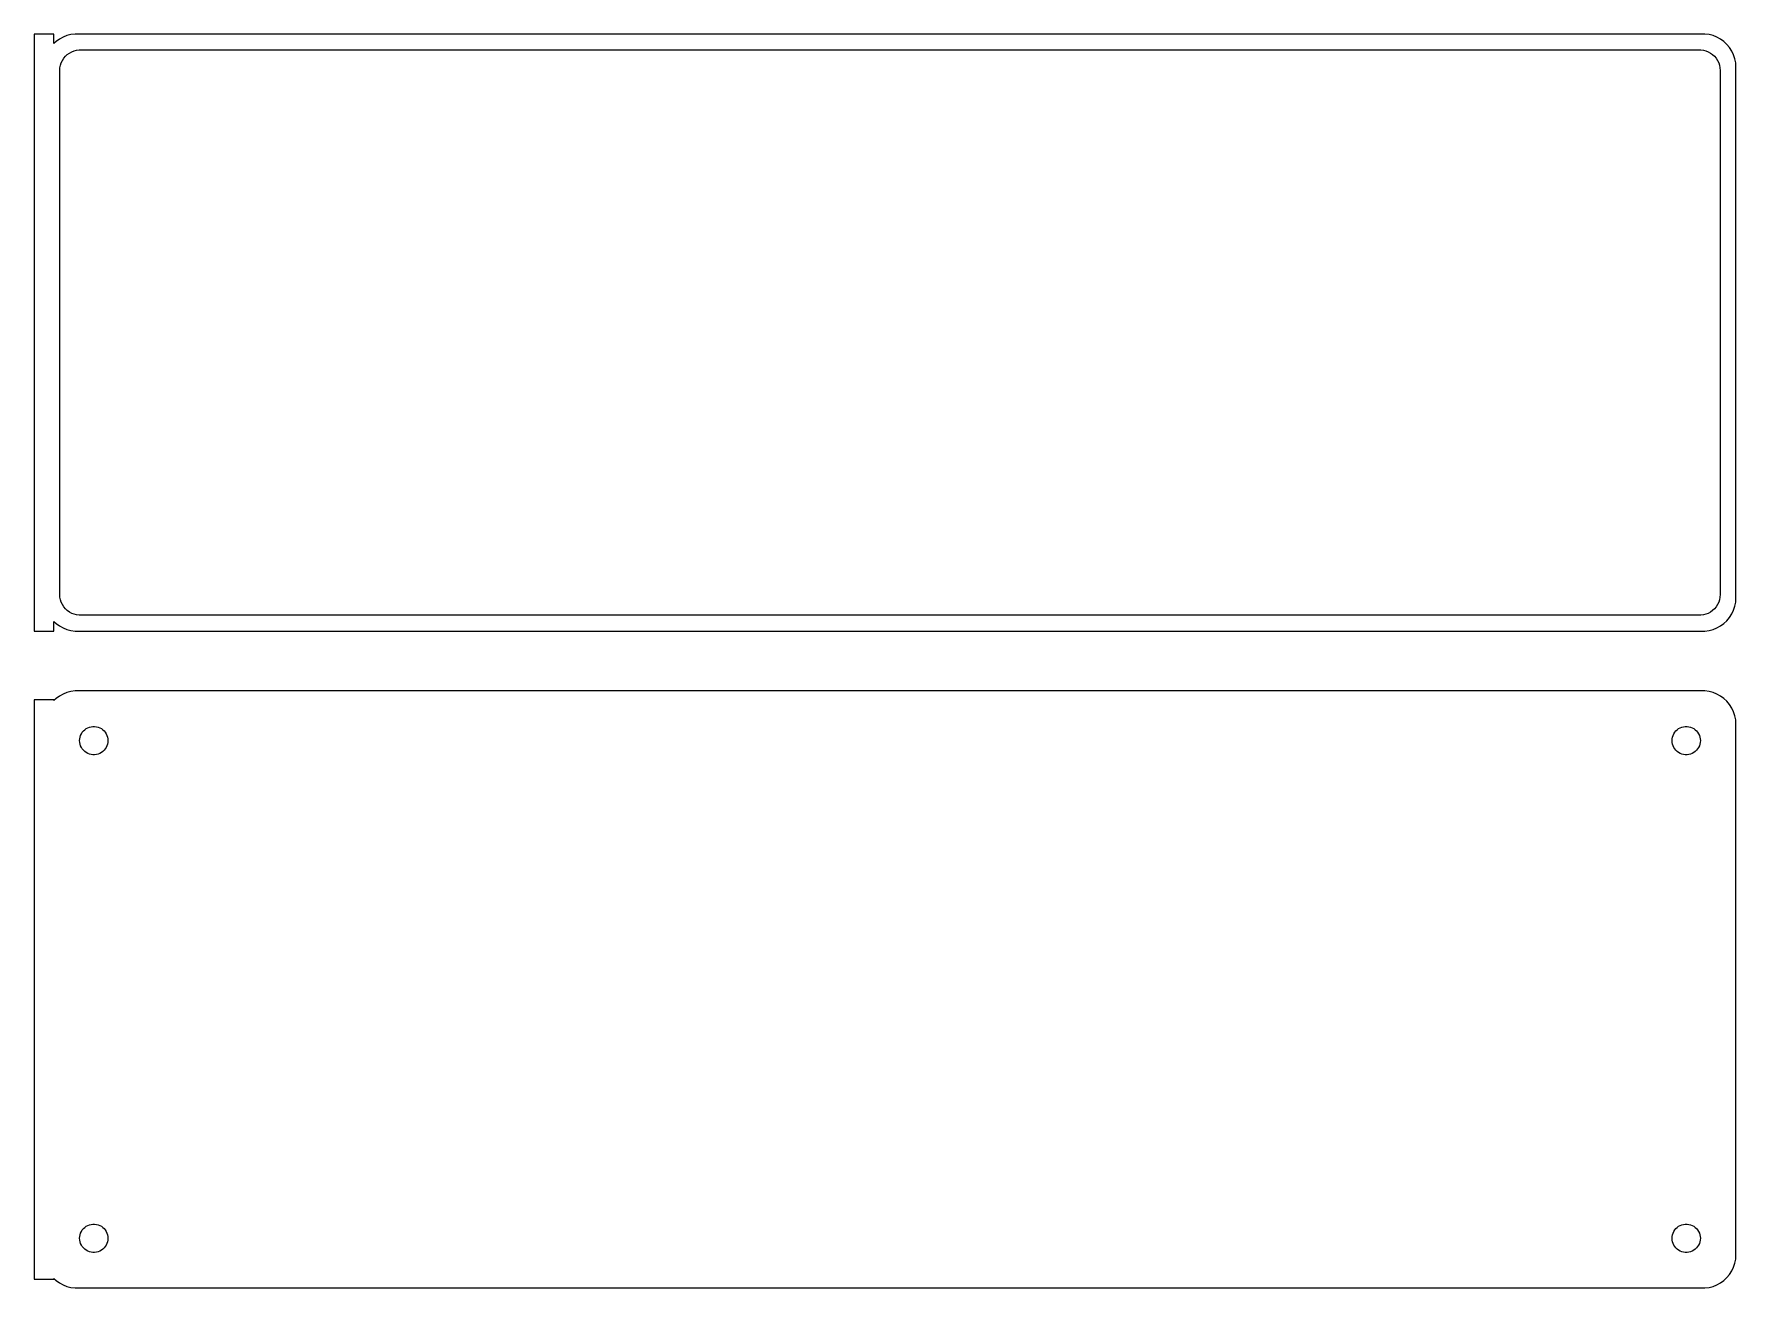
# Model space of a CAD drawing. Header units: metres. Extents: x -129 to 128, y 153 to 342.
import ezdxf

# ---------------------------------------------------------------- set-up
doc = ezdxf.new("R2010")
doc.units = ezdxf.units.M

msp = doc.modelspace()

# ---------------------------------------------------------------- linework, layer by layer
for p, q in [((-126, 341.979), (-129, 341.979)), ((-129, 341.979), (-129, 252.021)), ((-126, 340.559), (-126, 341.979)), ((-125.179, 341.222), (-125.687, 340.853)), ((-124.629, 341.524), (-125.179, 341.222)), ((-124.045, 341.755), (-124.629, 341.524)), ((-123.437, 341.911), (-124.045, 341.755)), ((-122.814, 341.99), (-123.437, 341.911)), ((122.814, 341.99), (-122.814, 341.99)), ((123.437, 341.911), (122.814, 341.99)), ((124.045, 341.755), (123.437, 341.911)), ((124.629, 341.524), (124.045, 341.755)), ((125.179, 341.222), (124.629, 341.524)), ((125.687, 340.853), (125.179, 341.222)), ((-125.687, 340.853), (-126, 340.559)), ((-124.518, 338.33), (-124.269, 338.631)), ((-124.269, 338.631), (-123.984, 338.899)), ((-123.984, 338.899), (-123.668, 339.128)), ((-123.668, 339.128), (-123.325, 339.317)), ((-123.325, 339.317), (-122.962, 339.461)), ((-122.962, 339.461), (-122.583, 339.558)), ((-122.583, 339.558), (-122.195, 339.607)), ((-122.195, 339.607), (122.195, 339.607)), ((122.195, 339.607), (122.583, 339.558)), ((122.583, 339.558), (122.962, 339.461)), ((122.962, 339.461), (123.325, 339.317)), ((123.325, 339.317), (123.668, 339.128)), ((123.668, 339.128), (123.984, 338.899)), ((123.984, 338.899), (124.269, 338.631)), ((124.269, 338.631), (124.518, 338.33)), ((126.145, 340.423), (125.687, 340.853)), ((126.545, 339.939), (126.145, 340.423)), ((126.882, 339.409), (126.545, 339.939)), ((127.149, 338.841), (126.882, 339.409)), ((127.343, 338.243), (127.149, 338.841)), ((-125.113, 336.5), (-125.088, 336.89)), ((-125.113, 257.5), (-125.113, 336.5)), ((-125.088, 336.89), (-125.015, 337.274)), ((-125.015, 337.274), (-124.894, 337.646)), ((-124.894, 337.646), (-124.728, 338)), ((-124.728, 338), (-124.518, 338.33)), ((124.518, 338.33), (124.728, 338)), ((124.728, 338), (124.894, 337.646)), ((124.894, 337.646), (125.015, 337.274)), ((125.015, 337.274), (125.088, 336.89)), ((125.088, 336.89), (125.113, 336.5)), ((125.113, 336.5), (125.113, 257.5)), ((127.461, 337.627), (127.343, 338.243)), ((127.5, 337), (127.461, 337.627)), ((127.5, 257), (127.5, 337)), ((-125.088, 257.11), (-125.113, 257.5)), ((-125.015, 256.726), (-125.088, 257.11)), ((-124.894, 256.354), (-125.015, 256.726)), ((125.015, 256.726), (124.894, 256.354)), ((125.088, 257.11), (125.015, 256.726)), ((125.113, 257.5), (125.088, 257.11)), ((127.461, 256.373), (127.5, 257)), ((-124.728, 256), (-124.894, 256.354)), ((-124.518, 255.67), (-124.728, 256)), ((-124.269, 255.369), (-124.518, 255.67)), ((-123.984, 255.101), (-124.269, 255.369)), ((-123.668, 254.872), (-123.984, 255.101)), ((-123.325, 254.683), (-123.668, 254.872)), ((-122.962, 254.539), (-123.325, 254.683)), ((-122.583, 254.442), (-122.962, 254.539)), ((-122.195, 254.393), (-122.583, 254.442)), ((122.195, 254.393), (-122.195, 254.393)), ((122.583, 254.442), (122.195, 254.393)), ((122.962, 254.539), (122.583, 254.442)), ((123.325, 254.683), (122.962, 254.539)), ((123.668, 254.872), (123.325, 254.683)), ((123.984, 255.101), (123.668, 254.872)), ((124.269, 255.369), (123.984, 255.101)), ((124.518, 255.67), (124.269, 255.369)), ((124.728, 256), (124.518, 255.67)), ((124.894, 256.354), (124.728, 256)), ((126.145, 253.577), (126.545, 254.061)), ((126.545, 254.061), (126.882, 254.591)), ((126.882, 254.591), (127.149, 255.159)), ((127.149, 255.159), (127.343, 255.757)), ((127.343, 255.757), (127.461, 256.373)), ((-129, 252.021), (-126, 252.021)), ((-126, 252.021), (-126, 253.441)), ((-126, 253.441), (-125.687, 253.147)), ((-125.687, 253.147), (-125.179, 252.778)), ((-125.179, 252.778), (-124.629, 252.476)), ((-124.629, 252.476), (-124.045, 252.245)), ((-124.045, 252.245), (-123.437, 252.089)), ((-123.437, 252.089), (-122.814, 252.01)), ((-122.814, 252.01), (122.814, 252.01)), ((122.814, 252.01), (123.437, 252.089)), ((123.437, 252.089), (124.045, 252.245)), ((124.045, 252.245), (124.629, 252.476)), ((124.629, 252.476), (125.179, 252.778)), ((125.179, 252.778), (125.687, 253.147)), ((125.687, 253.147), (126.145, 253.577)), ((-126, 241.653), (-129, 241.653)), ((-129, 241.653), (-129, 154.347)), ((-125.687, 241.853), (-126, 241.559)), ((-126, 241.559), (-126, 241.653)), ((-125.179, 242.222), (-125.687, 241.853)), ((-124.629, 242.524), (-125.179, 242.222)), ((-124.045, 242.755), (-124.629, 242.524)), ((-123.437, 242.911), (-124.045, 242.755)), ((-122.814, 242.99), (-123.437, 242.911)), ((122.814, 242.99), (-122.814, 242.99)), ((123.437, 242.911), (122.814, 242.99)), ((124.045, 242.755), (123.437, 242.911)), ((124.629, 242.524), (124.045, 242.755)), ((125.179, 242.222), (124.629, 242.524)), ((125.687, 241.853), (125.179, 242.222)), ((126.145, 241.423), (125.687, 241.853)), ((126.545, 240.939), (126.145, 241.423)), ((126.882, 240.409), (126.545, 240.939)), ((127.149, 239.841), (126.882, 240.409)), ((127.343, 239.243), (127.149, 239.841)), ((127.461, 238.627), (127.343, 239.243)), ((127.5, 238), (127.461, 238.627)), ((-122.118, 235.768), (-122.068, 236.031)), ((-122.068, 236.031), (-121.985, 236.286)), ((-121.985, 236.286), (-121.871, 236.529)), ((-121.871, 236.529), (-121.727, 236.755)), ((-121.727, 236.755), (-121.557, 236.962)), ((-121.557, 236.962), (-121.361, 237.145)), ((-121.361, 237.145), (-121.144, 237.303)), ((-121.144, 237.303), (-120.909, 237.432)), ((-120.909, 237.432), (-120.66, 237.531)), ((-120.66, 237.531), (-120.4, 237.597)), ((-120.4, 237.597), (-120.134, 237.631)), ((-120.134, 237.631), (-119.866, 237.631)), ((-119.866, 237.631), (-119.6, 237.597)), ((-119.6, 237.597), (-119.34, 237.531)), ((-119.34, 237.531), (-119.091, 237.432)), ((-119.091, 237.432), (-118.856, 237.303)), ((-118.856, 237.303), (-118.639, 237.145)), ((-118.639, 237.145), (-118.443, 236.962)), ((-118.443, 236.962), (-118.273, 236.755)), ((-118.273, 236.755), (-118.129, 236.529)), ((-118.129, 236.529), (-118.015, 236.286)), ((-118.015, 236.286), (-117.932, 236.031)), ((-117.932, 236.031), (-117.882, 235.768)), ((117.882, 235.768), (117.932, 236.031)), ((117.932, 236.031), (118.015, 236.286)), ((118.015, 236.286), (118.129, 236.529)), ((118.129, 236.529), (118.273, 236.755)), ((118.273, 236.755), (118.443, 236.962)), ((118.443, 236.962), (118.639, 237.145)), ((118.639, 237.145), (118.856, 237.303)), ((118.856, 237.303), (119.091, 237.432)), ((119.091, 237.432), (119.34, 237.531)), ((119.34, 237.531), (119.6, 237.597)), ((119.6, 237.597), (119.866, 237.631)), ((119.866, 237.631), (120.134, 237.631)), ((120.134, 237.631), (120.4, 237.597)), ((120.4, 237.597), (120.66, 237.531)), ((120.66, 237.531), (120.909, 237.432)), ((120.909, 237.432), (121.144, 237.303)), ((121.144, 237.303), (121.361, 237.145)), ((121.361, 237.145), (121.557, 236.962)), ((121.557, 236.962), (121.727, 236.755)), ((121.727, 236.755), (121.871, 236.529)), ((121.871, 236.529), (121.985, 236.286)), ((121.985, 236.286), (122.068, 236.031)), ((122.068, 236.031), (122.118, 235.768)), ((127.5, 158), (127.5, 238)), ((-122.135, 235.5), (-122.118, 235.768)), ((-122.118, 235.232), (-122.135, 235.5)), ((-122.068, 234.969), (-122.118, 235.232)), ((-121.985, 234.714), (-122.068, 234.969)), ((-121.871, 234.471), (-121.985, 234.714)), ((-121.727, 234.245), (-121.871, 234.471)), ((-121.557, 234.038), (-121.727, 234.245)), ((-121.361, 233.855), (-121.557, 234.038)), ((-121.144, 233.697), (-121.361, 233.855)), ((-120.909, 233.568), (-121.144, 233.697)), ((-120.66, 233.469), (-120.909, 233.568)), ((-120.4, 233.403), (-120.66, 233.469)), ((-119.34, 233.469), (-119.6, 233.403)), ((-119.091, 233.568), (-119.34, 233.469)), ((-118.856, 233.697), (-119.091, 233.568)), ((-118.639, 233.855), (-118.856, 233.697)), ((-118.443, 234.038), (-118.639, 233.855)), ((-118.273, 234.245), (-118.443, 234.038)), ((-118.129, 234.471), (-118.273, 234.245)), ((-118.015, 234.714), (-118.129, 234.471)), ((-117.932, 234.969), (-118.015, 234.714)), ((-117.882, 235.232), (-117.932, 234.969)), ((-117.882, 235.768), (-117.865, 235.5)), ((-117.865, 235.5), (-117.882, 235.232)), ((117.865, 235.5), (117.882, 235.768)), ((117.882, 235.232), (117.865, 235.5)), ((117.932, 234.969), (117.882, 235.232)), ((118.015, 234.714), (117.932, 234.969)), ((118.129, 234.471), (118.015, 234.714)), ((118.273, 234.245), (118.129, 234.471)), ((118.443, 234.038), (118.273, 234.245)), ((118.639, 233.855), (118.443, 234.038)), ((118.856, 233.697), (118.639, 233.855)), ((119.091, 233.568), (118.856, 233.697)), ((119.34, 233.469), (119.091, 233.568)), ((119.6, 233.403), (119.34, 233.469)), ((120.66, 233.469), (120.4, 233.403)), ((120.909, 233.568), (120.66, 233.469)), ((121.144, 233.697), (120.909, 233.568)), ((121.361, 233.855), (121.144, 233.697)), ((121.557, 234.038), (121.361, 233.855)), ((121.727, 234.245), (121.557, 234.038)), ((121.871, 234.471), (121.727, 234.245)), ((121.985, 234.714), (121.871, 234.471)), ((122.068, 234.969), (121.985, 234.714)), ((122.118, 235.232), (122.068, 234.969)), ((122.118, 235.768), (122.135, 235.5)), ((122.135, 235.5), (122.118, 235.232)), ((-120.134, 233.369), (-120.4, 233.403)), ((-119.866, 233.369), (-120.134, 233.369)), ((-119.6, 233.403), (-119.866, 233.369)), ((119.866, 233.369), (119.6, 233.403)), ((120.134, 233.369), (119.866, 233.369)), ((120.4, 233.403), (120.134, 233.369)), ((-121.871, 161.529), (-121.727, 161.755)), ((-121.727, 161.755), (-121.557, 161.962)), ((-121.557, 161.962), (-121.361, 162.145)), ((-121.361, 162.145), (-121.144, 162.303)), ((-121.144, 162.303), (-120.909, 162.432)), ((-120.909, 162.432), (-120.66, 162.531)), ((-120.66, 162.531), (-120.4, 162.597)), ((-120.4, 162.597), (-120.134, 162.631)), ((-120.134, 162.631), (-119.866, 162.631)), ((-119.866, 162.631), (-119.6, 162.597)), ((-119.6, 162.597), (-119.34, 162.531)), ((-119.34, 162.531), (-119.091, 162.432)), ((-119.091, 162.432), (-118.856, 162.303)), ((-118.856, 162.303), (-118.639, 162.145)), ((-118.639, 162.145), (-118.443, 161.962)), ((-118.443, 161.962), (-118.273, 161.755)), ((-118.273, 161.755), (-118.129, 161.529)), ((118.129, 161.529), (118.273, 161.755)), ((118.273, 161.755), (118.443, 161.962)), ((118.443, 161.962), (118.639, 162.145)), ((118.639, 162.145), (118.856, 162.303)), ((118.856, 162.303), (119.091, 162.432)), ((119.091, 162.432), (119.34, 162.531)), ((119.34, 162.531), (119.6, 162.597)), ((119.6, 162.597), (119.866, 162.631)), ((119.866, 162.631), (120.134, 162.631)), ((120.134, 162.631), (120.4, 162.597)), ((120.4, 162.597), (120.66, 162.531)), ((120.66, 162.531), (120.909, 162.432)), ((120.909, 162.432), (121.144, 162.303)), ((121.144, 162.303), (121.361, 162.145)), ((121.361, 162.145), (121.557, 161.962)), ((121.557, 161.962), (121.727, 161.755)), ((121.727, 161.755), (121.871, 161.529)), ((-122.135, 160.5), (-122.118, 160.768)), ((-122.118, 160.232), (-122.135, 160.5)), ((-122.118, 160.768), (-122.068, 161.031)), ((-122.068, 159.969), (-122.118, 160.232)), ((-122.068, 161.031), (-121.985, 161.286)), ((-121.985, 159.714), (-122.068, 159.969)), ((-121.985, 161.286), (-121.871, 161.529)), ((-121.871, 159.471), (-121.985, 159.714)), ((-121.727, 159.245), (-121.871, 159.471)), ((-121.557, 159.038), (-121.727, 159.245)), ((-121.361, 158.855), (-121.557, 159.038)), ((-118.443, 159.038), (-118.639, 158.855)), ((-118.273, 159.245), (-118.443, 159.038)), ((-118.129, 159.471), (-118.273, 159.245)), ((-118.129, 161.529), (-118.015, 161.286)), ((-118.015, 159.714), (-118.129, 159.471)), ((-118.015, 161.286), (-117.932, 161.031)), ((-117.932, 159.969), (-118.015, 159.714)), ((-117.932, 161.031), (-117.882, 160.768)), ((-117.882, 160.232), (-117.932, 159.969)), ((-117.882, 160.768), (-117.865, 160.5)), ((-117.865, 160.5), (-117.882, 160.232)), ((117.865, 160.5), (117.882, 160.768)), ((117.882, 160.232), (117.865, 160.5)), ((117.882, 160.768), (117.932, 161.031)), ((117.932, 159.969), (117.882, 160.232)), ((117.932, 161.031), (118.015, 161.286)), ((118.015, 159.714), (117.932, 159.969)), ((118.015, 161.286), (118.129, 161.529)), ((118.129, 159.471), (118.015, 159.714)), ((118.273, 159.245), (118.129, 159.471)), ((118.443, 159.038), (118.273, 159.245)), ((118.639, 158.855), (118.443, 159.038)), ((121.557, 159.038), (121.361, 158.855)), ((121.727, 159.245), (121.557, 159.038)), ((121.871, 159.471), (121.727, 159.245)), ((121.871, 161.529), (121.985, 161.286)), ((121.985, 159.714), (121.871, 159.471)), ((121.985, 161.286), (122.068, 161.031)), ((122.068, 159.969), (121.985, 159.714)), ((122.068, 161.031), (122.118, 160.768)), ((122.118, 160.232), (122.068, 159.969)), ((122.118, 160.768), (122.135, 160.5)), ((122.135, 160.5), (122.118, 160.232)), ((-121.144, 158.697), (-121.361, 158.855)), ((-120.909, 158.568), (-121.144, 158.697)), ((-120.66, 158.469), (-120.909, 158.568)), ((-120.4, 158.403), (-120.66, 158.469)), ((-120.134, 158.369), (-120.4, 158.403)), ((-119.866, 158.369), (-120.134, 158.369)), ((-119.6, 158.403), (-119.866, 158.369)), ((-119.34, 158.469), (-119.6, 158.403)), ((-119.091, 158.568), (-119.34, 158.469)), ((-118.856, 158.697), (-119.091, 158.568)), ((-118.639, 158.855), (-118.856, 158.697)), ((118.856, 158.697), (118.639, 158.855)), ((119.091, 158.568), (118.856, 158.697)), ((119.34, 158.469), (119.091, 158.568)), ((119.6, 158.403), (119.34, 158.469)), ((119.866, 158.369), (119.6, 158.403)), ((120.134, 158.369), (119.866, 158.369)), ((120.4, 158.403), (120.134, 158.369)), ((120.66, 158.469), (120.4, 158.403)), ((120.909, 158.568), (120.66, 158.469)), ((121.144, 158.697), (120.909, 158.568)), ((121.361, 158.855), (121.144, 158.697)), ((127.149, 156.159), (127.343, 156.757)), ((127.343, 156.757), (127.461, 157.373)), ((127.461, 157.373), (127.5, 158)), ((-129, 154.347), (-126, 154.347)), ((-126, 154.347), (-126, 154.441)), ((-126, 154.441), (-125.687, 154.147)), ((-125.687, 154.147), (-125.179, 153.778)), ((125.179, 153.778), (125.687, 154.147)), ((125.687, 154.147), (126.145, 154.577)), ((126.145, 154.577), (126.545, 155.061)), ((126.545, 155.061), (126.882, 155.591)), ((126.882, 155.591), (127.149, 156.159)), ((-125.179, 153.778), (-124.629, 153.476)), ((-124.629, 153.476), (-124.045, 153.245)), ((-124.045, 153.245), (-123.437, 153.089)), ((-123.437, 153.089), (-122.814, 153.01)), ((-122.814, 153.01), (122.814, 153.01)), ((122.814, 153.01), (123.437, 153.089)), ((123.437, 153.089), (124.045, 153.245)), ((124.045, 153.245), (124.629, 153.476)), ((124.629, 153.476), (125.179, 153.778))]:
    msp.add_line(p, q)

doc.saveas('drawing.dxf')
